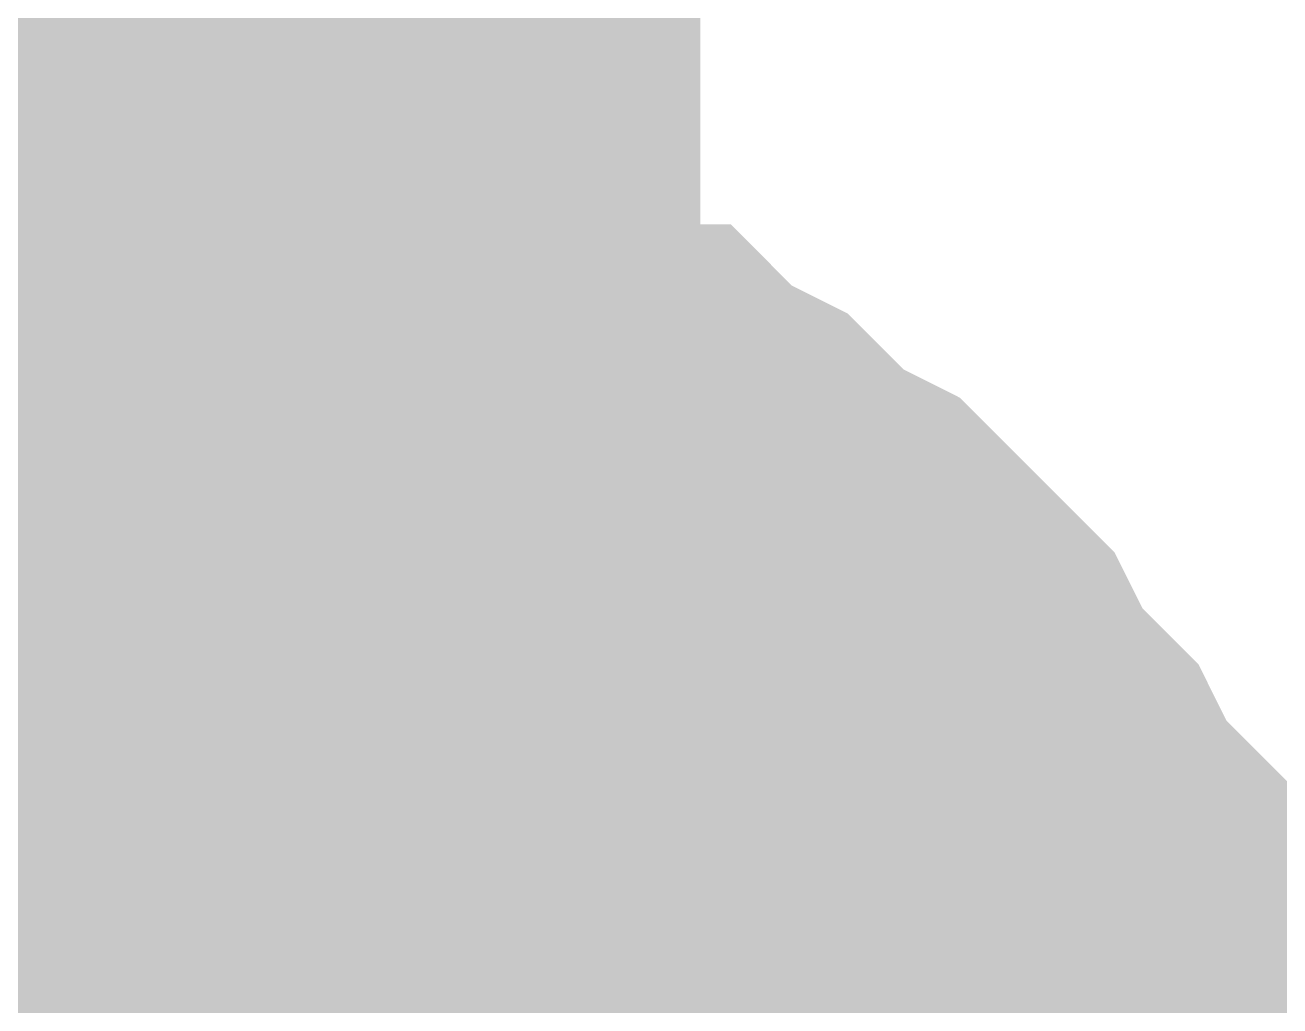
# Model space of a CAD drawing. Header units: inches. Extents: x 0 to 841, y 0 to 594.
# Drawn here: x 697.327 to 698.334, y 175.198 to 175.985 of the extents above; entities that cross this region are included whole.
import ezdxf

# ---------------------------------------------------------------- set-up
doc = ezdxf.new("R2010")
doc.units = ezdxf.units.IN
doc.layers.add('Sheet', color=255, linetype='Continuous')

msp = doc.modelspace()

# ---------------------------------------------------------------- linework, layer by layer
at = {"layer": 'Sheet'}
for points in [[(697.4946, 174.9794, 0.7493, 0.7493, 0), (697.4946, 179.9877, 0.7493, 0.7493, 0)], [(697.1577, 175.6756, 0.2997, 0.2997, 0), (697.2027, 175.6756, 0.2997, 0.2997, 0), (697.2251, 175.698, 0.2997, 0.2997, 0), (697.27, 175.698, 0.2997, 0.2997, 0), (697.2925, 175.7205, 0.2997, 0.2997, 0), (697.3374, 175.7205, 0.2997, 0.2997, 0), (697.3823, 175.743, 0.2997, 0.2997, 0), (697.4048, 175.743, 0.2997, 0.2997, 0), (697.4497, 175.743, 0.2997, 0.2997, 0), (697.4946, 175.743, 0.2997, 0.2997, 0)], [(697.1577, 175.6756, 0.2997, 0.2997, 0), (697.2027, 175.6756, 0.2997, 0.2997, 0), (697.2251, 175.698, 0.2997, 0.2997, 0), (697.27, 175.698, 0.2997, 0.2997, 0), (697.2925, 175.7205, 0.2997, 0.2997, 0), (697.3374, 175.7205, 0.2997, 0.2997, 0), (697.3823, 175.743, 0.2997, 0.2997, 0), (697.4048, 175.743, 0.2997, 0.2997, 0), (697.4497, 175.743, 0.2997, 0.2997, 0), (697.4946, 175.743, 0.2997, 0.2997, 0)], [(697.1577, 175.6756, 0.2997, 0.2997, 0), (697.2027, 175.6756, 0.2997, 0.2997, 0), (697.2251, 175.698, 0.2997, 0.2997, 0), (697.27, 175.698, 0.2997, 0.2997, 0), (697.2925, 175.7205, 0.2997, 0.2997, 0), (697.3374, 175.7205, 0.2997, 0.2997, 0), (697.3823, 175.743, 0.2997, 0.2997, 0), (697.4048, 175.743, 0.2997, 0.2997, 0), (697.4497, 175.743, 0.2997, 0.2997, 0), (697.4946, 175.743, 0.2997, 0.2997, 0)], [(697.4946, 175.743, 0.2997, 0.2997, 0), (697.4946, 175.743, 0.2997, 0.2997, 0)], [(697.4946, 175.743, 0.2997, 0.2997, 0), (697.5395, 175.743, 0.2997, 0.2997, 0), (697.5844, 175.743, 0.2997, 0.2997, 0), (697.6069, 175.743, 0.2997, 0.2997, 0), (697.6518, 175.7205, 0.2997, 0.2997, 0), (697.6967, 175.7205, 0.2997, 0.2997, 0), (697.7192, 175.698, 0.2997, 0.2997, 0), (697.7641, 175.698, 0.2997, 0.2997, 0), (697.7866, 175.6756, 0.2997, 0.2997, 0), (697.8315, 175.6756, 0.2997, 0.2997, 0), (697.8539, 175.6531, 0.2997, 0.2997, 0), (697.8988, 175.6307, 0.2997, 0.2997, 0), (697.9213, 175.6082, 0.2997, 0.2997, 0), (697.9438, 175.5858, 0.2997, 0.2997, 0), (697.9887, 175.5633, 0.2997, 0.2997, 0), (698.0111, 175.5408, 0.2997, 0.2997, 0), (698.0336, 175.5184, 0.2997, 0.2997, 0), (698.0561, 175.4959, 0.2997, 0.2997, 0), (698.0785, 175.4735, 0.2997, 0.2997, 0), (698.101, 175.4285, 0.2997, 0.2997, 0), (698.1234, 175.4061, 0.2997, 0.2997, 0), (698.1459, 175.3836, 0.2997, 0.2997, 0), (698.1683, 175.3387, 0.2997, 0.2997, 0), (698.1908, 175.3162, 0.2997, 0.2997, 0), (698.1908, 175.2713, 0.2997, 0.2997, 0), (698.2133, 175.2489, 0.2997, 0.2997, 0), (698.2133, 175.2039, 0.2997, 0.2997, 0), (698.2357, 175.1815, 0.2997, 0.2997, 0), (698.2357, 175.1366, 0.2997, 0.2997, 0), (698.2582, 175.0917, 0.2997, 0.2997, 0), (698.2582, 175.0692, 0.2997, 0.2997, 0), (698.2582, 175.0243, 0.2997, 0.2997, 0)], [(697.4946, 175.743, 0.2997, 0.2997, 0), (697.4946, 175.743, 0.2997, 0.2997, 0)], [(697.4946, 175.743, 0.2997, 0.2997, 0), (697.5395, 175.743, 0.2997, 0.2997, 0), (697.5844, 175.743, 0.2997, 0.2997, 0), (697.6069, 175.743, 0.2997, 0.2997, 0), (697.6518, 175.7205, 0.2997, 0.2997, 0), (697.6967, 175.7205, 0.2997, 0.2997, 0), (697.7192, 175.698, 0.2997, 0.2997, 0), (697.7641, 175.698, 0.2997, 0.2997, 0), (697.7866, 175.6756, 0.2997, 0.2997, 0), (697.8315, 175.6756, 0.2997, 0.2997, 0), (697.8539, 175.6531, 0.2997, 0.2997, 0), (697.8988, 175.6307, 0.2997, 0.2997, 0), (697.9213, 175.6082, 0.2997, 0.2997, 0), (697.9438, 175.5858, 0.2997, 0.2997, 0), (697.9887, 175.5633, 0.2997, 0.2997, 0), (698.0111, 175.5408, 0.2997, 0.2997, 0), (698.0336, 175.5184, 0.2997, 0.2997, 0), (698.0561, 175.4959, 0.2997, 0.2997, 0), (698.0785, 175.4735, 0.2997, 0.2997, 0), (698.101, 175.4285, 0.2997, 0.2997, 0), (698.1234, 175.4061, 0.2997, 0.2997, 0), (698.1459, 175.3836, 0.2997, 0.2997, 0), (698.1683, 175.3387, 0.2997, 0.2997, 0), (698.1908, 175.3162, 0.2997, 0.2997, 0), (698.1908, 175.2713, 0.2997, 0.2997, 0), (698.2133, 175.2489, 0.2997, 0.2997, 0), (698.2133, 175.2039, 0.2997, 0.2997, 0), (698.2357, 175.1815, 0.2997, 0.2997, 0), (698.2357, 175.1366, 0.2997, 0.2997, 0), (698.2582, 175.0917, 0.2997, 0.2997, 0), (698.2582, 175.0692, 0.2997, 0.2997, 0), (698.2582, 175.0243, 0.2997, 0.2997, 0)], [(697.4946, 175.743, 0.2997, 0.2997, 0), (697.4946, 175.743, 0.2997, 0.2997, 0)], [(697.4946, 175.743, 0.2997, 0.2997, 0), (697.5395, 175.743, 0.2997, 0.2997, 0), (697.5844, 175.743, 0.2997, 0.2997, 0), (697.6069, 175.743, 0.2997, 0.2997, 0), (697.6518, 175.7205, 0.2997, 0.2997, 0), (697.6967, 175.7205, 0.2997, 0.2997, 0), (697.7192, 175.698, 0.2997, 0.2997, 0), (697.7641, 175.698, 0.2997, 0.2997, 0), (697.7866, 175.6756, 0.2997, 0.2997, 0), (697.8315, 175.6756, 0.2997, 0.2997, 0), (697.8539, 175.6531, 0.2997, 0.2997, 0), (697.8988, 175.6307, 0.2997, 0.2997, 0), (697.9213, 175.6082, 0.2997, 0.2997, 0), (697.9438, 175.5858, 0.2997, 0.2997, 0), (697.9887, 175.5633, 0.2997, 0.2997, 0), (698.0111, 175.5408, 0.2997, 0.2997, 0), (698.0336, 175.5184, 0.2997, 0.2997, 0), (698.0561, 175.4959, 0.2997, 0.2997, 0), (698.0785, 175.4735, 0.2997, 0.2997, 0), (698.101, 175.4285, 0.2997, 0.2997, 0), (698.1234, 175.4061, 0.2997, 0.2997, 0), (698.1459, 175.3836, 0.2997, 0.2997, 0), (698.1683, 175.3387, 0.2997, 0.2997, 0), (698.1908, 175.3162, 0.2997, 0.2997, 0), (698.1908, 175.2713, 0.2997, 0.2997, 0), (698.2133, 175.2489, 0.2997, 0.2997, 0), (698.2133, 175.2039, 0.2997, 0.2997, 0), (698.2357, 175.1815, 0.2997, 0.2997, 0), (698.2357, 175.1366, 0.2997, 0.2997, 0), (698.2582, 175.0917, 0.2997, 0.2997, 0), (698.2582, 175.0692, 0.2997, 0.2997, 0), (698.2582, 175.0243, 0.2997, 0.2997, 0)], [(697.27, 175.698, 0.0991, 0.0991, 0), (697.2925, 175.7205, 0.0991, 0.0991, 0), (697.3374, 175.7205, 0.0991, 0.0991, 0), (697.3823, 175.743, 0.0991, 0.0991, 0), (697.4048, 175.743, 0.0991, 0.0991, 0), (697.4497, 175.743, 0.0991, 0.0991, 0), (697.4946, 175.743, 0.0991, 0.0991, 0)], [(697.27, 175.698, 0.0991, 0.0991, 0), (697.2925, 175.7205, 0.0991, 0.0991, 0), (697.3374, 175.7205, 0.0991, 0.0991, 0), (697.3823, 175.743, 0.0991, 0.0991, 0), (697.4048, 175.743, 0.0991, 0.0991, 0), (697.4497, 175.743, 0.0991, 0.0991, 0), (697.4946, 175.743, 0.0991, 0.0991, 0)], [(697.27, 175.698, 0.0991, 0.0991, 0), (697.2925, 175.7205, 0.0991, 0.0991, 0), (697.3374, 175.7205, 0.0991, 0.0991, 0), (697.3823, 175.743, 0.0991, 0.0991, 0), (697.4048, 175.743, 0.0991, 0.0991, 0), (697.4497, 175.743, 0.0991, 0.0991, 0), (697.4946, 175.743, 0.0991, 0.0991, 0)], [(697.4946, 175.743, 0.0991, 0.0991, 0), (697.4946, 175.743, 0.0991, 0.0991, 0)], [(697.4946, 175.743, 0.0991, 0.0991, 0), (697.5395, 175.743, 0.0991, 0.0991, 0), (697.5844, 175.743, 0.0991, 0.0991, 0), (697.6069, 175.743, 0.0991, 0.0991, 0), (697.6518, 175.7205, 0.0991, 0.0991, 0), (697.6967, 175.7205, 0.0991, 0.0991, 0), (697.7192, 175.698, 0.0991, 0.0991, 0), (697.7641, 175.698, 0.0991, 0.0991, 0), (697.7866, 175.6756, 0.0991, 0.0991, 0), (697.8315, 175.6756, 0.0991, 0.0991, 0), (697.8539, 175.6531, 0.0991, 0.0991, 0), (697.8988, 175.6307, 0.0991, 0.0991, 0), (697.9213, 175.6082, 0.0991, 0.0991, 0), (697.9438, 175.5858, 0.0991, 0.0991, 0), (697.9887, 175.5633, 0.0991, 0.0991, 0), (698.0111, 175.5408, 0.0991, 0.0991, 0), (698.0336, 175.5184, 0.0991, 0.0991, 0), (698.0561, 175.4959, 0.0991, 0.0991, 0), (698.0785, 175.4735, 0.0991, 0.0991, 0), (698.101, 175.4285, 0.0991, 0.0991, 0), (698.1234, 175.4061, 0.0991, 0.0991, 0), (698.1459, 175.3836, 0.0991, 0.0991, 0), (698.1683, 175.3387, 0.0991, 0.0991, 0), (698.1908, 175.3162, 0.0991, 0.0991, 0), (698.1908, 175.2713, 0.0991, 0.0991, 0), (698.2133, 175.2489, 0.0991, 0.0991, 0), (698.2133, 175.2039, 0.0991, 0.0991, 0), (698.2357, 175.1815, 0.0991, 0.0991, 0), (698.2357, 175.1366, 0.0991, 0.0991, 0)], [(697.4946, 175.743, 0.0991, 0.0991, 0), (697.4946, 175.743, 0.0991, 0.0991, 0)], [(697.4946, 175.743, 0.0991, 0.0991, 0), (697.5395, 175.743, 0.0991, 0.0991, 0), (697.5844, 175.743, 0.0991, 0.0991, 0), (697.6069, 175.743, 0.0991, 0.0991, 0), (697.6518, 175.7205, 0.0991, 0.0991, 0), (697.6967, 175.7205, 0.0991, 0.0991, 0), (697.7192, 175.698, 0.0991, 0.0991, 0), (697.7641, 175.698, 0.0991, 0.0991, 0), (697.7866, 175.6756, 0.0991, 0.0991, 0), (697.8315, 175.6756, 0.0991, 0.0991, 0), (697.8539, 175.6531, 0.0991, 0.0991, 0), (697.8988, 175.6307, 0.0991, 0.0991, 0), (697.9213, 175.6082, 0.0991, 0.0991, 0), (697.9438, 175.5858, 0.0991, 0.0991, 0), (697.9887, 175.5633, 0.0991, 0.0991, 0), (698.0111, 175.5408, 0.0991, 0.0991, 0), (698.0336, 175.5184, 0.0991, 0.0991, 0), (698.0561, 175.4959, 0.0991, 0.0991, 0), (698.0785, 175.4735, 0.0991, 0.0991, 0), (698.101, 175.4285, 0.0991, 0.0991, 0), (698.1234, 175.4061, 0.0991, 0.0991, 0), (698.1459, 175.3836, 0.0991, 0.0991, 0), (698.1683, 175.3387, 0.0991, 0.0991, 0), (698.1908, 175.3162, 0.0991, 0.0991, 0), (698.1908, 175.2713, 0.0991, 0.0991, 0), (698.2133, 175.2489, 0.0991, 0.0991, 0), (698.2133, 175.2039, 0.0991, 0.0991, 0), (698.2357, 175.1815, 0.0991, 0.0991, 0), (698.2357, 175.1366, 0.0991, 0.0991, 0)], [(697.4946, 175.743, 0.0991, 0.0991, 0), (697.4946, 175.743, 0.0991, 0.0991, 0)], [(697.4946, 175.743, 0.0991, 0.0991, 0), (697.5395, 175.743, 0.0991, 0.0991, 0), (697.5844, 175.743, 0.0991, 0.0991, 0), (697.6069, 175.743, 0.0991, 0.0991, 0), (697.6518, 175.7205, 0.0991, 0.0991, 0), (697.6967, 175.7205, 0.0991, 0.0991, 0), (697.7192, 175.698, 0.0991, 0.0991, 0), (697.7641, 175.698, 0.0991, 0.0991, 0), (697.7866, 175.6756, 0.0991, 0.0991, 0), (697.8315, 175.6756, 0.0991, 0.0991, 0), (697.8539, 175.6531, 0.0991, 0.0991, 0), (697.8988, 175.6307, 0.0991, 0.0991, 0), (697.9213, 175.6082, 0.0991, 0.0991, 0), (697.9438, 175.5858, 0.0991, 0.0991, 0), (697.9887, 175.5633, 0.0991, 0.0991, 0), (698.0111, 175.5408, 0.0991, 0.0991, 0), (698.0336, 175.5184, 0.0991, 0.0991, 0), (698.0561, 175.4959, 0.0991, 0.0991, 0), (698.0785, 175.4735, 0.0991, 0.0991, 0), (698.101, 175.4285, 0.0991, 0.0991, 0), (698.1234, 175.4061, 0.0991, 0.0991, 0), (698.1459, 175.3836, 0.0991, 0.0991, 0), (698.1683, 175.3387, 0.0991, 0.0991, 0), (698.1908, 175.3162, 0.0991, 0.0991, 0), (698.1908, 175.2713, 0.0991, 0.0991, 0), (698.2133, 175.2489, 0.0991, 0.0991, 0), (698.2133, 175.2039, 0.0991, 0.0991, 0), (698.2357, 175.1815, 0.0991, 0.0991, 0), (698.2357, 175.1366, 0.0991, 0.0991, 0)], [(697.1577, 175.3836, 0.2997, 0.2997, 0), (697.1802, 175.4061, 0.2997, 0.2997, 0), (697.2027, 175.4061, 0.2997, 0.2997, 0), (697.2251, 175.4285, 0.2997, 0.2997, 0), (697.2476, 175.4285, 0.2997, 0.2997, 0), (697.27, 175.451, 0.2997, 0.2997, 0), (697.2925, 175.451, 0.2997, 0.2997, 0), (697.3149, 175.4735, 0.2997, 0.2997, 0), (697.3374, 175.4735, 0.2997, 0.2997, 0), (697.3599, 175.4735, 0.2997, 0.2997, 0), (697.3823, 175.4959, 0.2997, 0.2997, 0), (697.4048, 175.4959, 0.2997, 0.2997, 0), (697.4497, 175.4959, 0.2997, 0.2997, 0), (697.4721, 175.4959, 0.2997, 0.2997, 0), (697.4946, 175.4959, 0.2997, 0.2997, 0)], [(697.1577, 175.3836, 0.2997, 0.2997, 0), (697.1802, 175.4061, 0.2997, 0.2997, 0), (697.2027, 175.4061, 0.2997, 0.2997, 0), (697.2251, 175.4285, 0.2997, 0.2997, 0), (697.2476, 175.4285, 0.2997, 0.2997, 0), (697.27, 175.451, 0.2997, 0.2997, 0), (697.2925, 175.451, 0.2997, 0.2997, 0), (697.3149, 175.4735, 0.2997, 0.2997, 0), (697.3374, 175.4735, 0.2997, 0.2997, 0), (697.3599, 175.4735, 0.2997, 0.2997, 0), (697.3823, 175.4959, 0.2997, 0.2997, 0), (697.4048, 175.4959, 0.2997, 0.2997, 0), (697.4497, 175.4959, 0.2997, 0.2997, 0), (697.4721, 175.4959, 0.2997, 0.2997, 0), (697.4946, 175.4959, 0.2997, 0.2997, 0)], [(697.1577, 175.3836, 0.2997, 0.2997, 0), (697.1802, 175.4061, 0.2997, 0.2997, 0), (697.2027, 175.4061, 0.2997, 0.2997, 0), (697.2251, 175.4285, 0.2997, 0.2997, 0), (697.2476, 175.4285, 0.2997, 0.2997, 0), (697.27, 175.451, 0.2997, 0.2997, 0), (697.2925, 175.451, 0.2997, 0.2997, 0), (697.3149, 175.4735, 0.2997, 0.2997, 0), (697.3374, 175.4735, 0.2997, 0.2997, 0), (697.3599, 175.4735, 0.2997, 0.2997, 0), (697.3823, 175.4959, 0.2997, 0.2997, 0), (697.4048, 175.4959, 0.2997, 0.2997, 0), (697.4497, 175.4959, 0.2997, 0.2997, 0), (697.4721, 175.4959, 0.2997, 0.2997, 0), (697.4946, 175.4959, 0.2997, 0.2997, 0)], [(697.4946, 175.4959, 0.2997, 0.2997, 0), (697.4946, 175.4959, 0.2997, 0.2997, 0)], [(697.4946, 175.4959, 0.2997, 0.2997, 0), (697.5171, 175.4959, 0.2997, 0.2997, 0), (697.5395, 175.4959, 0.2997, 0.2997, 0), (697.562, 175.4959, 0.2997, 0.2997, 0), (697.5844, 175.4959, 0.2997, 0.2997, 0), (697.6294, 175.4735, 0.2997, 0.2997, 0), (697.6518, 175.4735, 0.2997, 0.2997, 0), (697.6743, 175.4735, 0.2997, 0.2997, 0), (697.6967, 175.451, 0.2997, 0.2997, 0), (697.7192, 175.451, 0.2997, 0.2997, 0), (697.7416, 175.4285, 0.2997, 0.2997, 0), (697.7641, 175.4285, 0.2997, 0.2997, 0), (697.7866, 175.4061, 0.2997, 0.2997, 0), (697.7866, 175.4061, 0.2997, 0.2997, 0), (697.809, 175.3836, 0.2997, 0.2997, 0), (697.8315, 175.3612, 0.2997, 0.2997, 0), (697.8539, 175.3387, 0.2997, 0.2997, 0), (697.8764, 175.3387, 0.2997, 0.2997, 0), (697.8988, 175.3162, 0.2997, 0.2997, 0), (697.8988, 175.2938, 0.2997, 0.2997, 0), (697.9213, 175.2713, 0.2997, 0.2997, 0), (697.9438, 175.2489, 0.2997, 0.2997, 0), (697.9438, 175.2264, 0.2997, 0.2997, 0), (697.9662, 175.2039, 0.2997, 0.2997, 0), (697.9662, 175.1815, 0.2997, 0.2997, 0), (697.9887, 175.159, 0.2997, 0.2997, 0), (697.9887, 175.1366, 0.2997, 0.2997, 0), (697.9887, 175.1141, 0.2997, 0.2997, 0), (698.0111, 175.0917, 0.2997, 0.2997, 0), (698.0111, 175.0692, 0.2997, 0.2997, 0), (698.0111, 175.0243, 0.2997, 0.2997, 0)], [(697.4946, 175.4959, 0.2997, 0.2997, 0), (697.4946, 175.4959, 0.2997, 0.2997, 0)], [(697.4946, 175.4959, 0.2997, 0.2997, 0), (697.5171, 175.4959, 0.2997, 0.2997, 0), (697.5395, 175.4959, 0.2997, 0.2997, 0), (697.562, 175.4959, 0.2997, 0.2997, 0), (697.5844, 175.4959, 0.2997, 0.2997, 0), (697.6294, 175.4735, 0.2997, 0.2997, 0), (697.6518, 175.4735, 0.2997, 0.2997, 0), (697.6743, 175.4735, 0.2997, 0.2997, 0), (697.6967, 175.451, 0.2997, 0.2997, 0), (697.7192, 175.451, 0.2997, 0.2997, 0), (697.7416, 175.4285, 0.2997, 0.2997, 0), (697.7641, 175.4285, 0.2997, 0.2997, 0), (697.7866, 175.4061, 0.2997, 0.2997, 0), (697.7866, 175.4061, 0.2997, 0.2997, 0), (697.809, 175.3836, 0.2997, 0.2997, 0), (697.8315, 175.3612, 0.2997, 0.2997, 0), (697.8539, 175.3387, 0.2997, 0.2997, 0), (697.8764, 175.3387, 0.2997, 0.2997, 0), (697.8988, 175.3162, 0.2997, 0.2997, 0), (697.8988, 175.2938, 0.2997, 0.2997, 0), (697.9213, 175.2713, 0.2997, 0.2997, 0), (697.9438, 175.2489, 0.2997, 0.2997, 0), (697.9438, 175.2264, 0.2997, 0.2997, 0), (697.9662, 175.2039, 0.2997, 0.2997, 0), (697.9662, 175.1815, 0.2997, 0.2997, 0), (697.9887, 175.159, 0.2997, 0.2997, 0), (697.9887, 175.1366, 0.2997, 0.2997, 0), (697.9887, 175.1141, 0.2997, 0.2997, 0), (698.0111, 175.0917, 0.2997, 0.2997, 0), (698.0111, 175.0692, 0.2997, 0.2997, 0), (698.0111, 175.0243, 0.2997, 0.2997, 0)], [(697.4946, 175.4959, 0.2997, 0.2997, 0), (697.4946, 175.4959, 0.2997, 0.2997, 0)], [(697.4946, 175.4959, 0.2997, 0.2997, 0), (697.5171, 175.4959, 0.2997, 0.2997, 0), (697.5395, 175.4959, 0.2997, 0.2997, 0), (697.562, 175.4959, 0.2997, 0.2997, 0), (697.5844, 175.4959, 0.2997, 0.2997, 0), (697.6294, 175.4735, 0.2997, 0.2997, 0), (697.6518, 175.4735, 0.2997, 0.2997, 0), (697.6743, 175.4735, 0.2997, 0.2997, 0), (697.6967, 175.451, 0.2997, 0.2997, 0), (697.7192, 175.451, 0.2997, 0.2997, 0), (697.7416, 175.4285, 0.2997, 0.2997, 0), (697.7641, 175.4285, 0.2997, 0.2997, 0), (697.7866, 175.4061, 0.2997, 0.2997, 0), (697.7866, 175.4061, 0.2997, 0.2997, 0), (697.809, 175.3836, 0.2997, 0.2997, 0), (697.8315, 175.3612, 0.2997, 0.2997, 0), (697.8539, 175.3387, 0.2997, 0.2997, 0), (697.8764, 175.3387, 0.2997, 0.2997, 0), (697.8988, 175.3162, 0.2997, 0.2997, 0), (697.8988, 175.2938, 0.2997, 0.2997, 0), (697.9213, 175.2713, 0.2997, 0.2997, 0), (697.9438, 175.2489, 0.2997, 0.2997, 0), (697.9438, 175.2264, 0.2997, 0.2997, 0), (697.9662, 175.2039, 0.2997, 0.2997, 0), (697.9662, 175.1815, 0.2997, 0.2997, 0), (697.9887, 175.159, 0.2997, 0.2997, 0), (697.9887, 175.1366, 0.2997, 0.2997, 0), (697.9887, 175.1141, 0.2997, 0.2997, 0), (698.0111, 175.0917, 0.2997, 0.2997, 0), (698.0111, 175.0692, 0.2997, 0.2997, 0), (698.0111, 175.0243, 0.2997, 0.2997, 0)], [(697.27, 175.451, 0.0991, 0.0991, 0), (697.2925, 175.451, 0.0991, 0.0991, 0), (697.3149, 175.4735, 0.0991, 0.0991, 0), (697.3374, 175.4735, 0.0991, 0.0991, 0), (697.3599, 175.4735, 0.0991, 0.0991, 0), (697.3823, 175.4959, 0.0991, 0.0991, 0), (697.4048, 175.4959, 0.0991, 0.0991, 0), (697.4497, 175.4959, 0.0991, 0.0991, 0), (697.4721, 175.4959, 0.0991, 0.0991, 0), (697.4946, 175.4959, 0.0991, 0.0991, 0)], [(697.27, 175.451, 0.0991, 0.0991, 0), (697.2925, 175.451, 0.0991, 0.0991, 0), (697.3149, 175.4735, 0.0991, 0.0991, 0), (697.3374, 175.4735, 0.0991, 0.0991, 0), (697.3599, 175.4735, 0.0991, 0.0991, 0), (697.3823, 175.4959, 0.0991, 0.0991, 0), (697.4048, 175.4959, 0.0991, 0.0991, 0), (697.4497, 175.4959, 0.0991, 0.0991, 0), (697.4721, 175.4959, 0.0991, 0.0991, 0), (697.4946, 175.4959, 0.0991, 0.0991, 0)], [(697.27, 175.451, 0.0991, 0.0991, 0), (697.2925, 175.451, 0.0991, 0.0991, 0), (697.3149, 175.4735, 0.0991, 0.0991, 0), (697.3374, 175.4735, 0.0991, 0.0991, 0), (697.3599, 175.4735, 0.0991, 0.0991, 0), (697.3823, 175.4959, 0.0991, 0.0991, 0), (697.4048, 175.4959, 0.0991, 0.0991, 0), (697.4497, 175.4959, 0.0991, 0.0991, 0), (697.4721, 175.4959, 0.0991, 0.0991, 0), (697.4946, 175.4959, 0.0991, 0.0991, 0)], [(697.4946, 175.4959, 0.0991, 0.0991, 0), (697.4946, 175.4959, 0.0991, 0.0991, 0)], [(697.4946, 175.4959, 0.0991, 0.0991, 0), (697.5171, 175.4959, 0.0991, 0.0991, 0), (697.5395, 175.4959, 0.0991, 0.0991, 0), (697.562, 175.4959, 0.0991, 0.0991, 0), (697.5844, 175.4959, 0.0991, 0.0991, 0), (697.6294, 175.4735, 0.0991, 0.0991, 0), (697.6518, 175.4735, 0.0991, 0.0991, 0), (697.6743, 175.4735, 0.0991, 0.0991, 0), (697.6967, 175.451, 0.0991, 0.0991, 0), (697.7192, 175.451, 0.0991, 0.0991, 0), (697.7416, 175.4285, 0.0991, 0.0991, 0), (697.7641, 175.4285, 0.0991, 0.0991, 0), (697.7866, 175.4061, 0.0991, 0.0991, 0), (697.7866, 175.4061, 0.0991, 0.0991, 0), (697.809, 175.3836, 0.0991, 0.0991, 0), (697.8315, 175.3612, 0.0991, 0.0991, 0), (697.8539, 175.3387, 0.0991, 0.0991, 0), (697.8764, 175.3387, 0.0991, 0.0991, 0), (697.8988, 175.3162, 0.0991, 0.0991, 0), (697.8988, 175.2938, 0.0991, 0.0991, 0), (697.9213, 175.2713, 0.0991, 0.0991, 0), (697.9438, 175.2489, 0.0991, 0.0991, 0), (697.9438, 175.2264, 0.0991, 0.0991, 0), (697.9662, 175.2039, 0.0991, 0.0991, 0), (697.9662, 175.1815, 0.0991, 0.0991, 0), (697.9887, 175.159, 0.0991, 0.0991, 0), (697.9887, 175.1366, 0.0991, 0.0991, 0)], [(697.4946, 175.4959, 0.0991, 0.0991, 0), (697.4946, 175.4959, 0.0991, 0.0991, 0)], [(697.4946, 175.4959, 0.0991, 0.0991, 0), (697.5171, 175.4959, 0.0991, 0.0991, 0), (697.5395, 175.4959, 0.0991, 0.0991, 0), (697.562, 175.4959, 0.0991, 0.0991, 0), (697.5844, 175.4959, 0.0991, 0.0991, 0), (697.6294, 175.4735, 0.0991, 0.0991, 0), (697.6518, 175.4735, 0.0991, 0.0991, 0), (697.6743, 175.4735, 0.0991, 0.0991, 0), (697.6967, 175.451, 0.0991, 0.0991, 0), (697.7192, 175.451, 0.0991, 0.0991, 0), (697.7416, 175.4285, 0.0991, 0.0991, 0), (697.7641, 175.4285, 0.0991, 0.0991, 0), (697.7866, 175.4061, 0.0991, 0.0991, 0), (697.7866, 175.4061, 0.0991, 0.0991, 0), (697.809, 175.3836, 0.0991, 0.0991, 0), (697.8315, 175.3612, 0.0991, 0.0991, 0), (697.8539, 175.3387, 0.0991, 0.0991, 0), (697.8764, 175.3387, 0.0991, 0.0991, 0), (697.8988, 175.3162, 0.0991, 0.0991, 0), (697.8988, 175.2938, 0.0991, 0.0991, 0), (697.9213, 175.2713, 0.0991, 0.0991, 0), (697.9438, 175.2489, 0.0991, 0.0991, 0), (697.9438, 175.2264, 0.0991, 0.0991, 0), (697.9662, 175.2039, 0.0991, 0.0991, 0), (697.9662, 175.1815, 0.0991, 0.0991, 0), (697.9887, 175.159, 0.0991, 0.0991, 0), (697.9887, 175.1366, 0.0991, 0.0991, 0)], [(697.4946, 175.4959, 0.0991, 0.0991, 0), (697.4946, 175.4959, 0.0991, 0.0991, 0)], [(697.4946, 175.4959, 0.0991, 0.0991, 0), (697.5171, 175.4959, 0.0991, 0.0991, 0), (697.5395, 175.4959, 0.0991, 0.0991, 0), (697.562, 175.4959, 0.0991, 0.0991, 0), (697.5844, 175.4959, 0.0991, 0.0991, 0), (697.6294, 175.4735, 0.0991, 0.0991, 0), (697.6518, 175.4735, 0.0991, 0.0991, 0), (697.6743, 175.4735, 0.0991, 0.0991, 0), (697.6967, 175.451, 0.0991, 0.0991, 0), (697.7192, 175.451, 0.0991, 0.0991, 0), (697.7416, 175.4285, 0.0991, 0.0991, 0), (697.7641, 175.4285, 0.0991, 0.0991, 0), (697.7866, 175.4061, 0.0991, 0.0991, 0), (697.7866, 175.4061, 0.0991, 0.0991, 0), (697.809, 175.3836, 0.0991, 0.0991, 0), (697.8315, 175.3612, 0.0991, 0.0991, 0), (697.8539, 175.3387, 0.0991, 0.0991, 0), (697.8764, 175.3387, 0.0991, 0.0991, 0), (697.8988, 175.3162, 0.0991, 0.0991, 0), (697.8988, 175.2938, 0.0991, 0.0991, 0), (697.9213, 175.2713, 0.0991, 0.0991, 0), (697.9438, 175.2489, 0.0991, 0.0991, 0), (697.9438, 175.2264, 0.0991, 0.0991, 0), (697.9662, 175.2039, 0.0991, 0.0991, 0), (697.9662, 175.1815, 0.0991, 0.0991, 0), (697.9887, 175.159, 0.0991, 0.0991, 0), (697.9887, 175.1366, 0.0991, 0.0991, 0)], [(697.4946, 174.9794, 0.7493, 0.7493, 0), (702.5027, 174.9794, 0.7493, 0.7493, 0), (702.5027, 174.9794, 0.7493, 0.7493, 0)], [(697.4946, 169.9934, 0.7493, 0.7493, 0), (697.4946, 174.9794, 0.7493, 0.7493, 0)]]:
    msp.add_lwpolyline(points, format="xyseb", dxfattribs=at)
msp.add_lwpolyline([(697.246, 175, 0.508, 0.508, 1), (697.754, 175, 0.508, 0.508, 1)], format="xyseb", close=True, dxfattribs=at)

doc.saveas('drawing.dxf')
